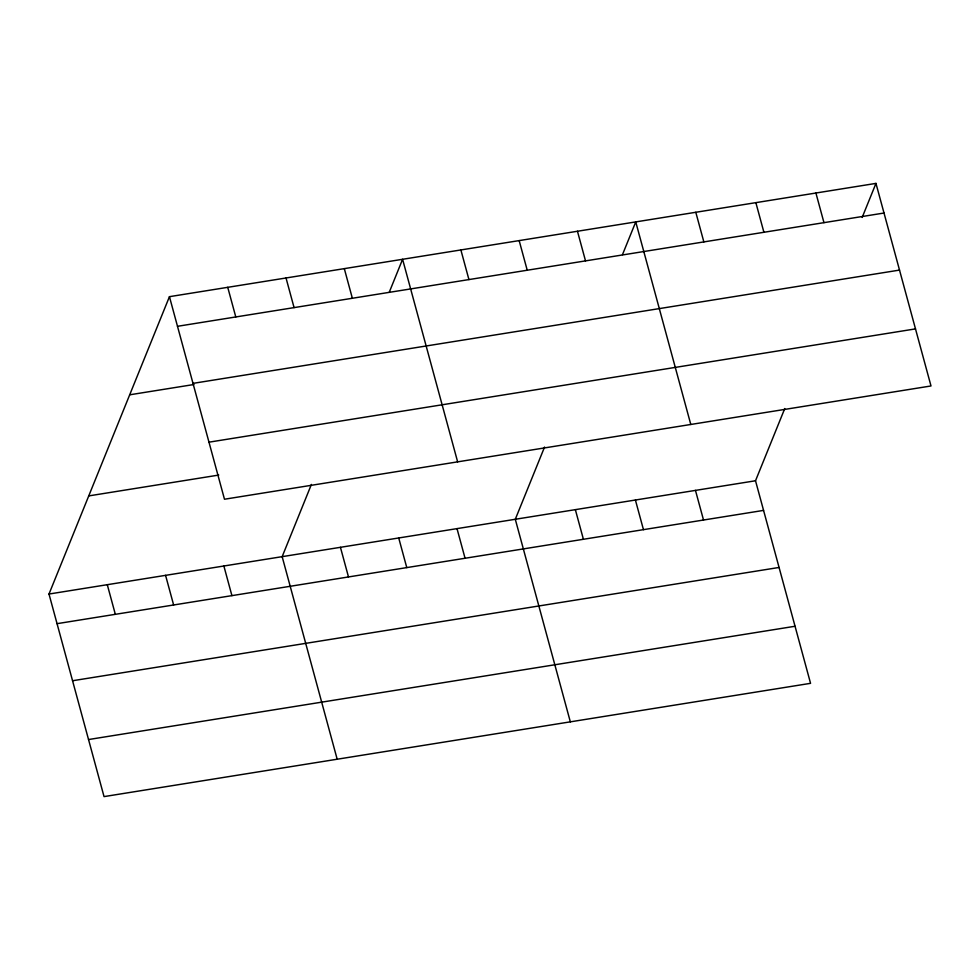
<?xml version="1.0" encoding="UTF-8"?>
<svg xmlns="http://www.w3.org/2000/svg" width="980" height="980" viewBox="0 0 980 980"><rect width="100%" height="100%" fill="white"/><g stroke="black" fill="none" stroke-linecap="round" stroke-linejoin="round"><path stroke-width="1.47" d="M784.772 408.525L755.519 480.764L810.558 683.33L104.039 796.605L49 594.039L169.442 296.671L875.961 183.395L931 385.961L224.481 499.237L169.442 296.671M311.407 484.426L282.154 556.665L337.181 759.231M389.354 292.003L402.596 259.296L457.636 461.862M544.562 447.039L515.296 519.278L570.336 721.844M622.496 254.616L635.751 221.909L690.79 424.475M862.167 217.462L875.961 183.395M177.503 326.303L884.009 213.028M192.999 383.376L899.518 270.088M129.703 394.805L193.967 384.503M208.973 442.176L915.492 328.888M88.751 495.905L218.773 475.067M49 594.039L755.519 480.764M57.048 623.672L763.567 510.396M72.557 680.745L779.076 567.457M88.531 739.545L795.05 626.257M815.911 193.023L823.96 222.656M755.862 202.652L763.91 232.285M695.8 212.28L703.848 241.913M695.469 490.392L703.518 520.025M577.465 231.256L585.513 260.888M635.408 500.021L643.456 529.653M519.167 240.602L527.228 270.235M575.358 509.649L583.406 539.282M460.882 249.949L468.93 279.582M457.011 528.624L465.059 558.257M344.311 268.63L352.359 298.263M398.725 537.971L406.774 567.604M286.025 277.977L294.074 307.61M340.44 547.318L348.488 576.938M227.74 287.324L235.788 316.957M223.869 565.999L231.917 595.632M165.571 575.346L173.632 604.979M107.285 584.693L115.334 614.325"/></g></svg>
